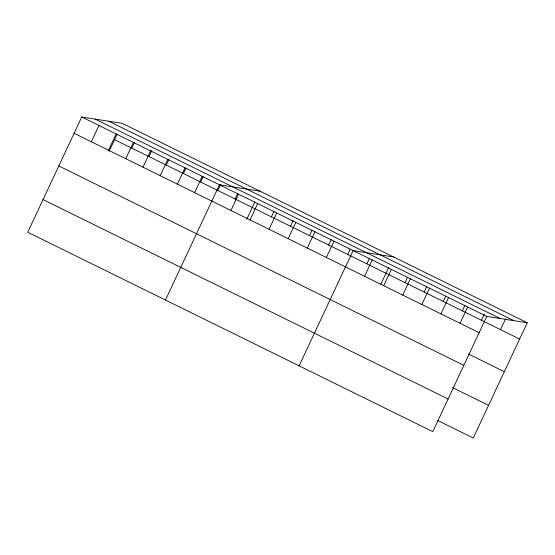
<?xml version="1.0" encoding="UTF-8"?>
<svg xmlns="http://www.w3.org/2000/svg" width="555" height="555" viewBox="0 0 555 555"><rect width="100%" height="100%" fill="white"/><g stroke="black" fill="none" stroke-linecap="round" stroke-linejoin="round"><path stroke-width="0.83" d="M527.25 322.76L122.211 123.356L81.738 116.994L27.75 232.24L432.789 431.644L486.777 316.399L527.25 322.76L473.262 438.006L437.368 420.329M91.318 141.761L98.95 125.472M108.53 150.238L116.161 133.942M109.113 151.314L117.126 134.22M125.749 158.709L133.38 142.42M131.792 148.123L134.338 142.691M142.961 167.187L150.592 150.898M149.011 156.6L151.917 150.391M160.173 175.657L167.804 159.368M166.222 165.071L168.769 159.646M177.392 184.135L185.023 167.846M183.434 173.548L185.98 168.116M194.604 192.613L202.235 176.317M200.653 182.019L203.192 176.594M165.466 300.04L219.447 184.794L259.927 191.156M217.865 190.497L220.772 184.288M235.077 198.974L237.623 193.542M230.915 210.484L238.546 194.195M246.829 219.107L254.835 202.013M250.007 219.884L257.638 203.595M271.388 216.845L273.934 211.413M269.099 229.284L276.73 212.995M290.48 226.246L293.026 220.814M288.198 238.685L295.829 222.395M309.579 235.646L312.118 230.214M307.29 248.085L314.921 231.796M328.671 245.046L331.217 239.614M326.382 257.485L334.02 241.196M347.763 254.447L350.309 249.015M299.124 365.842L353.112 250.596L393.585 256.958M366.862 263.847L369.408 258.415M364.573 276.286L372.204 259.997M380.855 284.132L388.5 267.815M383.671 285.686L391.303 269.397M405.053 282.648L407.592 277.216M402.763 295.087L410.395 278.797M424.145 292.048L426.691 286.616M421.856 304.487L429.487 288.198M443.237 301.448L445.783 296.016M440.954 313.887L448.586 297.598M462.336 310.849L464.875 305.416M460.046 323.287L467.678 306.998M481.428 320.249L484.335 314.04M500.527 329.649L505.612 318.785M108.856 121.261L513.895 320.658M95.092 119.096L500.131 318.494M81.738 116.994L486.777 316.399M114.58 139.652L519.619 339.05M74.106 133.29L479.145 332.688M468.427 354.034L504.322 371.704M58.809 165.945L463.848 365.343M452.665 387.674L488.56 405.351M43.047 199.585L448.086 398.989"/></g></svg>
